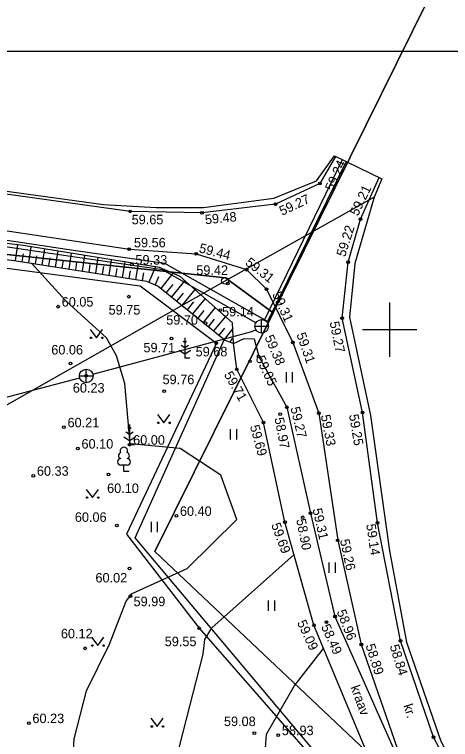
# Model space of a CAD drawing. Extents: x 641115 to 641725, y 6453870 to 6454664.
# Drawn here: x 641422.3 to 641454.5, y 6454119.8 to 6454173.2 of the extents above; entities that cross this region are included whole.
import ezdxf

# ---------------------------------------------------------------- set-up
doc = ezdxf.new("R2010")
doc.units = 0
for name, color, linetype in [('ELKAEV', 7, 'Continuous'), ('ELRAJATISMA', 7, 'Continuous'), ('HALJASTUS', 7, 'Continuous'), ('KKAEV', 7, 'Continuous'), ('KTRASS', 7, 'Continuous'), ('MOOTPIIR', 7, 'Continuous'), ('MPOHULIIN', 7, 'Continuous'), ('PIIR', 7, 'Continuous'), ('POST', 7, 'Continuous'), ('PUU', 7, 'Continuous'), ('RELJEEF', 7, 'Continuous'), ('TEE', 7, 'Continuous'), ('VEEKOGU', 7, 'Continuous'), ('VORK', 7, 'Continuous'), ('VORMISTUS', 7, 'Continuous'), ('VTRASS', 7, 'Continuous')]:
    doc.layers.add(name, color=color, linetype=linetype)

msp = doc.modelspace()

# ---------------------------------------------------------------- linework, layer by layer
at = {"layer": 'ELKAEV'}
for centre in [(641444.862, 6454160.775), (641441.584, 6454159.25), (641430.861, 6454158.714), (641436.16, 6454158.609), (641447.843, 6454158.131), (641430.796, 6454155.92), (641435.727, 6454155.583), (641430.988, 6454154.792), (641446.947, 6454154.964), (641439.454, 6454154.415), (641438.062, 6454153.397), (641440.915, 6454152.98), (641430.756, 6454152.425), (641425.552, 6454151.686), (641437.534, 6454151.439), (641436.41, 6454150.469), (641446.494, 6454150.842), (641433.906, 6454149.343), (641437.215, 6454148.989), (641442.869, 6454149.043), (641440.337, 6454148.018), (641426.464, 6454147.495), (641439.699, 6454147.659), (641438.72, 6454147.069), (641427.615, 6454146.583), (641433.363, 6454145.456), (641442.426, 6454144.267), (641441.922, 6454143.756), (641444.773, 6454143.834), (641448.009, 6454143.883), (641440.691, 6454143.151), (641425.976, 6454142.793), (641430.818, 6454141.51), (641427.006, 6454141.223), (641423.717, 6454139.218), (641429.27, 6454139.316), (641434.269, 6454136.262), (641443.586, 6454136.155), (641444.168, 6454136.468), (641429.868, 6454135.547), (641442.282, 6454135.795), (641449.112, 6454135.748), (641446.169, 6454134.46), (641430.808, 6454132.384), (641430.893, 6454130.344), (641445.971, 6454128.849), (641444.423, 6454128.192), (641445.334, 6454128.425), (641435.952, 6454127.971), (641450.812, 6454127.051), (641427.548, 6454126.492), (641447.912, 6454126.77), (641423.387, 6454120.983), (641440.02, 6454120.229), (641441.788, 6454120.09), (641453.238, 6454119.95)]:
    msp.add_circle(centre, 0.1, dxfattribs=at)
at = {"layer": 'ELRAJATISMA'}
for points in [[(641426.62, 6454118.23), (641426.74, 6454119.83), (641427.65, 6454123.35), (641429.33, 6454126.8), (641430.57, 6454129.97), (641431, 6454130.53), (641435.06, 6454132.38), (641438.74, 6454136), (641437.55, 6454139.27), (641434.54, 6454141.22), (641430.86, 6454141.58), (641430.46, 6454146.03), (641429.86, 6454148.05), (641429.12, 6454149.39), (641426.43, 6454151.81), (641426.1, 6454152.13), (641423.58, 6454154.89)], [(641437.94, 6454099.21), (641435.55, 6454104.24), (641434.39, 6454106.71), (641434.13, 6454107.69), (641433.97, 6454108.26), (641433.53, 6454111.11), (641433.63, 6454112.28), (641434, 6454117.34), (641436.25, 6454126.07), (641436.38, 6454127.15), (641436.88, 6454128), (641442.95, 6454133.41)], [(641445.39, 6454128.39), (641445.35, 6454128.43), (641445.32, 6454128.42), (641445.39, 6454128.39)], [(641443.5, 6454104.96), (641441.76, 6454111.6), (641441.47, 6454112.61), (641441.57, 6454115.15), (641440.84, 6454119.12), (641440.92, 6454120.16), (641442.96, 6454123.7), (641445.13, 6454126.48)]]:
    msp.add_lwpolyline(points, dxfattribs=at)
at = {"layer": 'HALJASTUS'}
for p, q in [((641427.917, 6454149.997), (641428.38, 6454149.39)), ((641428.38, 6454149.39), (641428.826, 6454149.997)), ((641442.362, 6454146.851), (641442.362, 6454146.089)), ((641442.818, 6454146.851), (641442.818, 6454146.089)), ((641432.877, 6454143.727), (641433.34, 6454143.12)), ((641433.34, 6454143.12), (641433.786, 6454143.727)), ((641438.242, 6454142.651), (641438.242, 6454141.889)), ((641438.698, 6454142.651), (641438.698, 6454141.889)), ((641427.617, 6454138.217), (641428.08, 6454137.61)), ((641428.08, 6454137.61), (641428.526, 6454138.217)), ((641432.402, 6454135.831), (641432.402, 6454135.069)), ((641432.858, 6454135.831), (641432.858, 6454135.069)), ((641445.522, 6454132.811), (641445.522, 6454132.049)), ((641445.978, 6454132.811), (641445.978, 6454132.049)), ((641441.052, 6454130.011), (641441.052, 6454129.249)), ((641441.508, 6454130.011), (641441.508, 6454129.249)), ((641428.007, 6454127.307), (641428.47, 6454126.7)), ((641428.47, 6454126.7), (641428.916, 6454127.307)), ((641432.397, 6454121.337), (641432.86, 6454120.73)), ((641432.86, 6454120.73), (641433.306, 6454121.337))]:
    msp.add_line(p, q, dxfattribs=at)
for points in [[(641399.91, 6454157.43), (641431.59, 6454153.23), (641437.22, 6454148.99), (641430.6, 6454134.9), (641435.95, 6454127.97), (641447.21, 6454115.09), (641463.8, 6454095.37), (641462.56, 6454093.16)], [(641453.56, 6454108.13), (641444.67, 6454118.65), (641431.22, 6454134.65), (641437.79, 6454149.23)]]:
    msp.add_lwpolyline(points, dxfattribs=at)
for centre in [(641427.979, 6454149.39), (641428.808, 6454149.39), (641432.939, 6454143.12), (641433.768, 6454143.12), (641427.679, 6454137.61), (641428.508, 6454137.61), (641428.069, 6454126.7), (641428.898, 6454126.7), (641432.459, 6454120.73), (641433.288, 6454120.73)]:
    msp.add_circle(centre, 0.055, dxfattribs=at)
at = {"layer": 'KKAEV'}
for p, q in [((641440.56, 6454149.74), (641440.56, 6454150.74)), ((641440.06, 6454150.24), (641441.06, 6454150.24)), ((641427.62, 6454146.08), (641427.62, 6454147.08)), ((641427.12, 6454146.58), (641428.12, 6454146.58))]:
    msp.add_line(p, q, dxfattribs=at)
for centre in [(641440.56, 6454150.24), (641427.62, 6454146.58)]:
    msp.add_circle(centre, 0.5, dxfattribs=at)
at = {"layer": 'KTRASS'}
msp.add_line((641403.71, 6454140.25), (641427.14, 6454146.45), dxfattribs=at)
for points in [[(641440.78, 6454150.69), (641446.52, 6454162.53)], [(641440.13, 6454150.49), (641433.25, 6454154.4), (641426.62, 6454155.35), (641415.81, 6454156.96), (641400.4, 6454158.82), (641395.81, 6454159.15), (641391.54, 6454159.71), (641378.46, 6454160.16), (641368.46, 6454160.46)], [(641428.1, 6454146.71), (641439.84, 6454149.86), (641440.13, 6454149.98)]]:
    msp.add_lwpolyline(points, dxfattribs=at)
at = {"layer": 'MOOTPIIR'}
msp.add_lwpolyline([(641356.7, 6454152.65), (641375.23, 6454152.95), (641378.29, 6454165.49), (641389.41, 6454165.34), (641411.55, 6454161.61), (641428.89, 6454159.22), (641432.75, 6454158.99), (641436.26, 6454158.99), (641441.47, 6454159.68), (641444.61, 6454160.97), (641445.94, 6454162.81), (641449.43, 6454161.11), (641448.86, 6454159.75), (641447.43, 6454154.88), (641447.03, 6454150.92), (641448.59, 6454143.66), (641449.98, 6454133.68), (641451.25, 6454126.95), (641453.79, 6454119.65), (641457.15, 6454113.06)], dxfattribs=at)
at = {"layer": 'MPOHULIIN'}
msp.add_lwpolyline([(641363.45, 6454111.56), (641399.01, 6454131.55), (641437.86, 6454153.59), (641448.88, 6454159.79)], dxfattribs=at)
at = {"layer": 'PIIR'}
for points in [[(641468.37, 6454625.1), (641503.46, 6454663.64), (641613.5, 6454638.14), (641569.11, 6454557.56), (641609.54, 6454550.16), (641499.63, 6454225.28), (641490.72, 6454229.86), (641476.8, 6454193.98), (641465.32, 6454199.56), (641441.4, 6454151.24), (641437.89, 6454153.82), (641388.82, 6454159.04), (641393.05, 6454166.1), (641431.57, 6454271.54), (641430.99, 6454297.97), (641429.64, 6454358.16), (641431.2, 6454405.02), (641432.8, 6454452.01), (641434.31, 6454499.07), (641435.88, 6454543.83), (641433.17, 6454586.67)], [(641725.35, 6454611.87), (641698.76, 6454526.05), (641615.58, 6454268.81), (641556.81, 6454137.22), (641511.43, 6454060.46), (641436.15, 6453963.14), (641410.31, 6454014.9), (641468.73, 6454099.59), (641432.69, 6454133.64), (641441.4, 6454151.24), (641465.32, 6454199.56), (641476.8, 6454193.98), (641490.72, 6454229.86), (641499.63, 6454225.28), (641609.54, 6454550.16), (641569.11, 6454557.56), (641613.5, 6454638.14)], [(641361.61, 6454112.32), (641388.82, 6454159.04), (641437.89, 6454153.82), (641441.4, 6454151.24), (641432.69, 6454133.64), (641468.73, 6454099.59), (641410.31, 6454014.9)]]:
    msp.add_lwpolyline(points, close=True, dxfattribs=at)
at = {"layer": 'POST'}
msp.add_circle((641437.86, 6454153.59), 0.25, dxfattribs=at)
at = {"layer": 'PUU'}
for p, q in [((641434.9, 6454149.04), (641434.776, 6454149.123)), ((641434.9, 6454149.39), (641434.9, 6454147.89)), ((641435.024, 6454149.123), (641434.9, 6454149.04)), ((641434.476, 6454148.479), (641434.9, 6454148.197)), ((641434.9, 6454148.64), (641434.633, 6454148.818)), ((641435.167, 6454148.818), (641434.9, 6454148.64)), ((641434.9, 6454148.197), (641435.324, 6454148.479)), ((641435.26, 6454147.89), (641434.9, 6454147.89)), ((641430.82, 6454142.66), (641430.696, 6454142.743)), ((641430.82, 6454143.01), (641430.82, 6454141.51)), ((641430.944, 6454142.743), (641430.82, 6454142.66)), ((641430.396, 6454142.099), (641430.82, 6454141.817)), ((641430.82, 6454142.26), (641430.553, 6454142.438)), ((641431.087, 6454142.438), (641430.82, 6454142.26)), ((641430.82, 6454141.817), (641431.244, 6454142.099)), ((641431.18, 6454141.51), (641430.82, 6454141.51)), ((641430.64, 6454140.005), (641430.16, 6454140.005)), ((641430.4, 6454139.53), (641430.4, 6454140.005)), ((641430.78, 6454139.53), (641430.4, 6454139.53))]:
    msp.add_line(p, q, dxfattribs=at)
for centre, radius, start, end in [((641430.23, 6454140.703), 0.233, 109.0217, 253.1415), ((641430.4, 6454141.05), 0.277, 332.5799, 207.4201), ((641430.57, 6454140.703), 0.233, 286.8508, 70.9859), ((641430.163, 6454140.242), 0.238, 90.0016, 269.3953), ((641430.637, 6454140.242), 0.238, 270.6047, 89.9984)]:
    msp.add_arc(centre, radius, start, end, dxfattribs=at)
at = {"layer": 'RELJEEF'}
for p, q in [((641422.554, 6454156.239), (641422.372, 6454155.079)), ((641423.544, 6454156.097), (641423.36, 6454154.924)), ((641424.531, 6454155.939), (641424.348, 6454154.769)), ((641422.958, 6454155.588), (641422.866, 6454155.001)), ((641423.946, 6454155.432), (641423.854, 6454154.847)), ((641425.519, 6454155.781), (641425.336, 6454154.615)), ((641426.506, 6454155.623), (641426.324, 6454154.46)), ((641427.494, 6454155.465), (641427.312, 6454154.305)), ((641424.933, 6454155.276), (641424.842, 6454154.692)), ((641425.921, 6454155.12), (641425.83, 6454154.537)), ((641426.909, 6454154.963), (641426.818, 6454154.382)), ((641427.897, 6454154.807), (641427.806, 6454154.228)), ((641428.481, 6454155.307), (641428.3, 6454154.15)), ((641429.469, 6454155.149), (641429.288, 6454153.996)), ((641430.456, 6454154.992), (641430.276, 6454153.841)), ((641431.443, 6454154.834), (641431.264, 6454153.686)), ((641428.884, 6454154.651), (641428.794, 6454154.073)), ((641429.872, 6454154.494), (641429.782, 6454153.918)), ((641430.86, 6454154.338), (641430.77, 6454153.764)), ((641432.73, 6454154.628), (641432.239, 6454153.487)), ((641431.847, 6454154.182), (641431.758, 6454153.609)), ((641432.958, 6454153.894), (641432.698, 6454153.29)), ((641434.02, 6454154.146), (641433.123, 6454153.034)), ((641434.003, 6454153.329), (641433.512, 6454152.72)), ((641434.883, 6454153.623), (641433.901, 6454152.406)), ((641434.774, 6454152.692), (641434.29, 6454152.092)), ((641435.633, 6454152.96), (641434.679, 6454151.778)), ((641436.382, 6454152.296), (641435.457, 6454151.15)), ((641435.538, 6454152.046), (641435.068, 6454151.464)), ((641437.131, 6454151.632), (641436.235, 6454150.522)), ((641436.301, 6454151.4), (641435.846, 6454150.836)), ((641437.065, 6454150.754), (641436.624, 6454150.208)), ((641437.881, 6454150.968), (641437.013, 6454149.894)), ((641437.829, 6454150.108), (641437.402, 6454149.58)), ((641438.439, 6454150.068), (641437.791, 6454149.265)), ((641438.352, 6454149.346), (641438.245, 6454149.063))]:
    msp.add_line(p, q, dxfattribs=at)
for points in [[(641438.49, 6454148.97), (641438.42, 6454150.49), (641434.56, 6454153.91), (641433.03, 6454154.58), (641422.96, 6454156.19), (641407.44, 6454158.08), (641399.92, 6454158.61), (641398.32, 6454158.17)], [(641398.32, 6454158.17), (641422.3, 6454155.09), (641432.07, 6454153.56), (641432.93, 6454153.19), (641437.86, 6454149.21), (641438.49, 6454148.97)]]:
    msp.add_lwpolyline(points, dxfattribs=at)
at = {"layer": 'TEE'}
for points in [[(641446.02, 6454162.77), (641444.86, 6454160.78), (641441.58, 6454159.25), (641436.16, 6454158.61), (641430.86, 6454158.71), (641416.22, 6454160.75), (641389.03, 6454164.49), (641386.28, 6454164.85), (641376.05, 6454164.8)], [(641470, 6454096), (641463.74, 6454102.28), (641460.75, 6454106.21), (641456.92, 6454112.99), (641453.24, 6454119.95), (641450.81, 6454127.05), (641449.11, 6454135.75), (641448.01, 6454143.88), (641446.49, 6454150.84), (641446.95, 6454154.96), (641447.84, 6454158.13), (641449.24, 6454161.2)], [(641397.02, 6454150.7), (641399.89, 6454152.36), (641396.31, 6454157.72), (641395.77, 6454159.56), (641397.48, 6454160.64), (641416.03, 6454158.14), (641430.8, 6454155.92), (641435.73, 6454155.58), (641439.45, 6454154.42), (641440.92, 6454152.98), (641442.87, 6454149.04), (641444.77, 6454143.83), (641446.17, 6454134.46), (641447.91, 6454126.77), (641450.75, 6454118.57), (641453.82, 6454112.02), (641458.78, 6454104.11), (641461.56, 6454100.7), (641468.4, 6454093.78)]]:
    msp.add_lwpolyline(points, dxfattribs=at)
at = {"layer": 'VEEKOGU'}
msp.add_lwpolyline([(641458.81, 6454101.67), (641453.56, 6454108.13), (641450, 6454114.8), (641444.42, 6454128.19), (641442.28, 6454135.8), (641440.69, 6454143.15), (641438.72, 6454147.07), (641438.49, 6454148.97), (641439.28, 6454149.33), (641440, 6454149.31), (641440.34, 6454148.02), (641442.43, 6454144.27), (641444.17, 6454136.47), (641445.97, 6454128.85), (641451.83, 6454115.62), (641455.28, 6454108.32)], dxfattribs=at)
at = {"layer": 'VORK'}
for p, q in [((641450, 6454152), (641450, 6454148)), ((641448, 6454150), (641452, 6454150))]:
    msp.add_line(p, q, dxfattribs=at)
at = {"layer": 'VORMISTUS'}
msp.add_lwpolyline([(641335.44, 6454011.56), (641335.44, 6454170.53), (641493.02, 6454170.53), (641493.02, 6454011.56)], close=True, dxfattribs=at)
at = {"layer": 'VTRASS'}
msp.add_lwpolyline([(641446.79, 6454162.4), (641440.99, 6454150.59), (641433.41, 6454154.88), (641426.69, 6454155.84), (641415.87, 6454157.45), (641405.44, 6454158.72), (641400.539, 6454159.239), (641400.314, 6454157.822)], dxfattribs=at)

# ---------------------------------------------------------------- texts
at = {"layer": 'ELKAEV'}
for s, rotation, p in [(' 59.24', 66.2751, (641445.74, 6454159.91)), (' 59.21', 64.4832, (641447.55, 6454158.09)), (' 59.27', 25.1593, (641441.83, 6454158.27)), (' 59.48', 5.625, (641436.15, 6454157.73)), (' 59.22', 72.3758, (641446.64, 6454155.07)), (' 59.44', 345.2512, (641435.64, 6454155.77)), (' 59.31', 322.4159, (641439.09, 6454154.98)), (' 59.31', 294.5212, (641441.21, 6454152.84)), (' 59.27', 281.3521, (641445.52, 6454150.79)), (' 59.38', 293.1562, (641440.66, 6454149.67)), (' 59.31', 289.1617, (641443.03, 6454149.89)), (' 59.05', 295.0936, (641439.99, 6454148.12)), (' 59.71', 299.7244, (641437.63, 6454146.9)), (' 59.27', 283.4359, (641442.62, 6454144.47)), (' 59.33', 280.7731, (641444.87, 6454143.92)), (' 59.25', 279.5332, (641446.96, 6454143.96)), (' 58.97', 281.0409, (641441.45, 6454143.71)), (' 59.69', 285.2551, (641439.62, 6454143.12)), (' 59.31', 282.6022, (641444.25, 6454137)), (' 59.69', 290.3431, (641441.16, 6454135.85)), (' 58.90', 281.0797, (641443.06, 6454136.24)), (' 59.14', 278.4903, (641448.23, 6454135.88)), (' 59.26', 281.8898, (641446.28, 6454134.73)), (' 58.96', 291.1267, (641445.99, 6454129.44)), (' 59.09', 294.5277, (641443.05, 6454128.63)), (' 58.49', 294.316, (641444.82, 6454128.33)), (' 58.89', 287.6275, (641448.14, 6454126.95)), (' 58.84', 287.0567, (641449.92, 6454126.91))]:
    msp.add_text(s, height=0.7, rotation=rotation, dxfattribs=at).set_placement(p)
for s, p in [(' 59.65', (641430.71, 6454157.76)), (' 59.56', (641430.88, 6454156.06)), (' 59.33', (641430.99, 6454154.79)), (' 59.42', (641435.48, 6454154.03)), (' 60.05', (641425.55, 6454151.69)), (' 59.75', (641429.01, 6454151.1)), (' 59.14', (641437.38, 6454150.97)), (' 59.70', (641433.26, 6454150.36)), (' 59.71', (641431.58, 6454148.32)), (' 60.06', (641424.78, 6454148.16)), (' 59.68', (641435.43, 6454148.02)), (' 59.76', (641432.99, 6454145.97)), (' 60.23', (641426.37, 6454145.35)), (' 60.21', (641425.98, 6454142.79)), (' 60.00', (641430.82, 6454141.51)), (' 60.10', (641427.01, 6454141.22)), (' 60.33', (641423.72, 6454139.22)), (' 60.10', (641428.9, 6454137.95)), (' 60.40', (641434.27, 6454136.26)), (' 60.06', (641426.52, 6454135.82)), (' 60.02', (641428.04, 6454131.35)), (' 59.99', (641430.85, 6454129.6)), (' 60.12', (641425.49, 6454127.23)), (' 59.55', (641433.15, 6454126.65)), (' 60.23', (641423.39, 6454120.98)), (' 59.08', (641437.52, 6454120.76)), (' 58.93', (641441.79, 6454120.09))]:
    msp.add_text(s, height=0.7, dxfattribs=at).set_placement(p)
at = {"layer": 'TEE'}
msp.add_text('kr.', height=0.7, rotation=287.6156, dxfattribs=at).set_placement((641451.003, 6454122.275))
at = {"layer": 'VEEKOGU'}
msp.add_text('kraav', height=0.7, rotation=289.9959, dxfattribs=at).set_placement((641447.109, 6454123.629))

doc.saveas('drawing.dxf')
